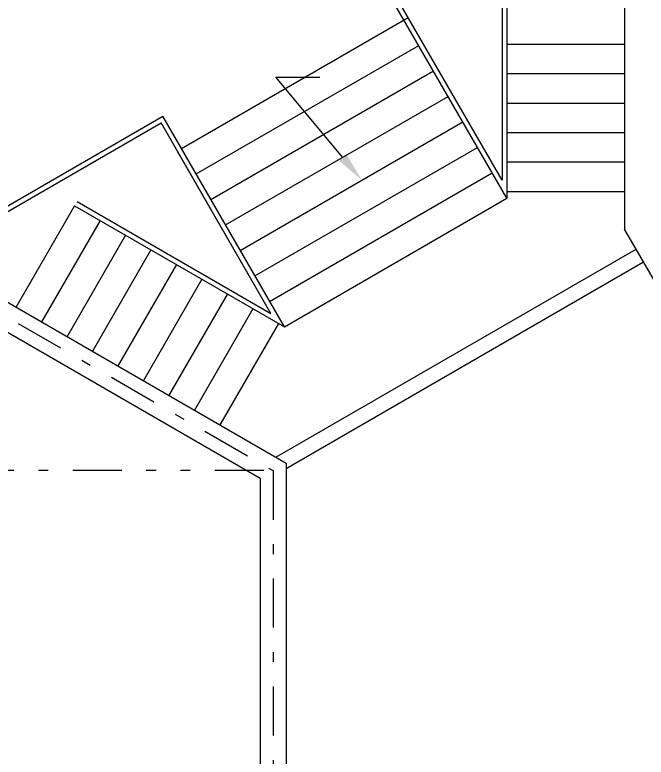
# Model space of a CAD drawing. Extents: x 8365 to 8547, y -347 to -272.
# Drawn here: x 8512.14 to 8518.58, y -336.5 to -328.93 of the extents above; entities that cross this region are included whole.
import ezdxf

# ---------------------------------------------------------------- set-up
doc = ezdxf.new("R2010")
doc.units = 0
doc.linetypes.add('DASHDOT', pattern=[1, 0.5, -0.25, 0, -0.25])
doc.linetypes.add('DIVIDE', pattern=[1.25, 0.5, -0.25, 0, -0.25, 0, -0.25])
doc.layers.add('1', color=7, linetype='CONTINUOUS')
doc.layers.add('2', color=7, linetype='CONTINUOUS')

# ---------------------------------------------------------------- blocks, each defined once
blk = doc.blocks.new('*X110')
at = {"layer": '1', "color": 7, "linetype": 'CONTINUOUS'}
for p, q in [((8515.4867, -330.3866), (8514.8006, -329.5651)), ((8514.8006, -329.5651), (8515.2506, -329.5651))]:
    blk.add_line(p, q, dxfattribs=at)
blk.add_solid([(8515.525, -330.3545), (8515.679, -330.6168), (8515.4483, -330.4186)], dxfattribs=at)

msp = doc.modelspace()

# ---------------------------------------------------------------- linework, layer by layer
at = {"layer": '1', "color": 1, "linetype": 'CONTINUOUS'}
for p, q in [((8518.3592, -327.245), (8518.3592, -331.1152)), ((8518.3592, -327.245), (8518.3592, -331.1152)), ((8518.3592, -327.245), (8518.3592, -331.1152)), ((8517.1092, -328.3306), (8517.1092, -330.6148)), ((8517.1592, -328.3306), (8517.1592, -330.8015)), ((8517.1592, -330.8015), (8515.9192, -328.6537)), ((8517.1092, -330.6148), (8515.9875, -328.672)), ((8513.839, -330.2935), (8516.1525, -328.9578)), ((8517.1592, -329.2306), (8518.3592, -329.2306)), ((8513.989, -330.5533), (8516.2592, -329.2426)), ((8514.139, -330.8131), (8516.4092, -329.5024)), ((8517.1592, -329.5306), (8518.3592, -329.5306)), ((8514.289, -331.0729), (8516.5592, -329.7622)), ((8517.1592, -329.8306), (8518.3592, -329.8306)), ((8511.209, -331.3732), (8513.649, -329.9644)), ((8514.889, -332.1122), (8513.649, -329.9644)), ((8511.234, -331.4165), (8513.6307, -330.0327)), ((8514.7524, -331.9756), (8513.6307, -330.0327)), ((8514.439, -331.3327), (8516.7092, -330.022)), ((8517.1592, -330.1306), (8518.3592, -330.1306)), ((8514.889, -332.1122), (8513.839, -330.2935)), ((8514.589, -331.5925), (8516.8592, -330.2818)), ((8514.7524, -331.9756), (8513.7957, -330.3185)), ((8517.1592, -330.4306), (8518.3592, -330.4306)), ((8514.739, -331.8524), (8517.0092, -330.5416)), ((8517.1592, -330.7306), (8518.3592, -330.7306)), ((8514.889, -332.1122), (8517.1592, -330.8015)), ((8512.7491, -330.8767), (8512.1491, -331.916)), ((8512.7491, -330.8767), (8514.889, -332.1122)), ((8512.7741, -330.8334), (8514.7524, -331.9756)), ((8513.009, -331.0267), (8512.409, -332.066)), ((8521.34, -336.2781), (8518.3592, -331.1152)), ((8513.2688, -331.1767), (8512.6688, -332.216)), ((8513.5286, -331.3267), (8512.9286, -332.366)), ((8514.8031, -333.4415), (8518.4775, -331.3201)), ((8513.7884, -331.4767), (8513.1884, -332.516)), ((8514.9064, -333.5551), (8518.5525, -331.45)), ((8514.0482, -331.6267), (8513.4482, -332.666)), ((8514.308, -331.7767), (8513.708, -332.816)), ((8514.5678, -331.9267), (8513.9678, -332.966)), ((8514.8276, -332.0767), (8514.2276, -333.116))]:
    msp.add_line(p, q, dxfattribs=at)
at = {"layer": '1', "color": 5, "linetype": 'DIVIDE'}
msp.add_line((8514.6798, -333.5776), (8507.6673, -333.5776), dxfattribs=at)
at = {"layer": '2', "color": 1, "linetype": 'CONTINUOUS'}
for points in [[(8507.5348, -333.5012), (8511.2206, -331.3732), (8514.9064, -333.5012), (8514.9064, -337.6041)], [(8507.7998, -333.6541), (8511.2206, -331.6791), (8514.6414, -333.6541), (8514.6414, -337.6041), (8511.2206, -339.5791)]]:
    msp.add_lwpolyline(points, dxfattribs=at)
at = {"layer": '2', "color": 1, "linetype": 'DASHDOT'}
msp.add_lwpolyline([(8511.2206, -339.7321), (8507.6673, -337.6806), (8507.6673, -333.5776), (8511.2206, -331.5262), (8514.7739, -333.5776), (8514.7739, -337.6806)], dxfattribs=at)

# ---------------------------------------------------------------- block references
at = {"layer": '1', "color": 7, "linetype": 'CONTINUOUS'}
msp.add_blockref('*X110', (0, 0), dxfattribs=at)

doc.saveas('drawing.dxf')
